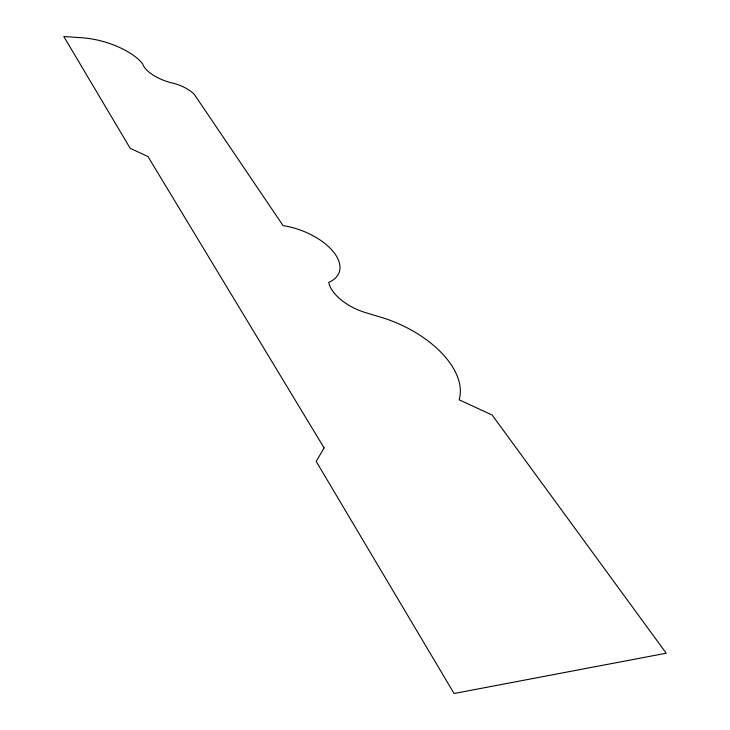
<?xml version="1.0" encoding="UTF-8"?>
<svg xmlns="http://www.w3.org/2000/svg" width="730" height="730" viewBox="0 0 730 730"><rect width="100%" height="100%" fill="white"/><g stroke="black" fill="none" stroke-linecap="round" stroke-linejoin="round"><path stroke-width="1.09" d="M324.102 447.928L316.2 461.415L454.069 693.5L666.216 653.213L492.166 415.041L459.106 399.794A87.618 49.348 23 0 0 381.589 317.44L366.332 312.869A41.181 21.672 21.9 0 1 328.719 282.41A50.863 26.608 19.9 0 0 333.473 251.914A50.863 26.608 19.9 0 0 283.058 225.588L194.326 94.407A27.777 12.675 16.9 0 0 174.324 83.494A31.317 13.833 17 0 1 142.596 63.756A51.848 23.205 15.6 0 0 82.919 37.832L63.784 36.5L130.205 148.318L147.953 156.53L324.102 447.928"/></g></svg>
